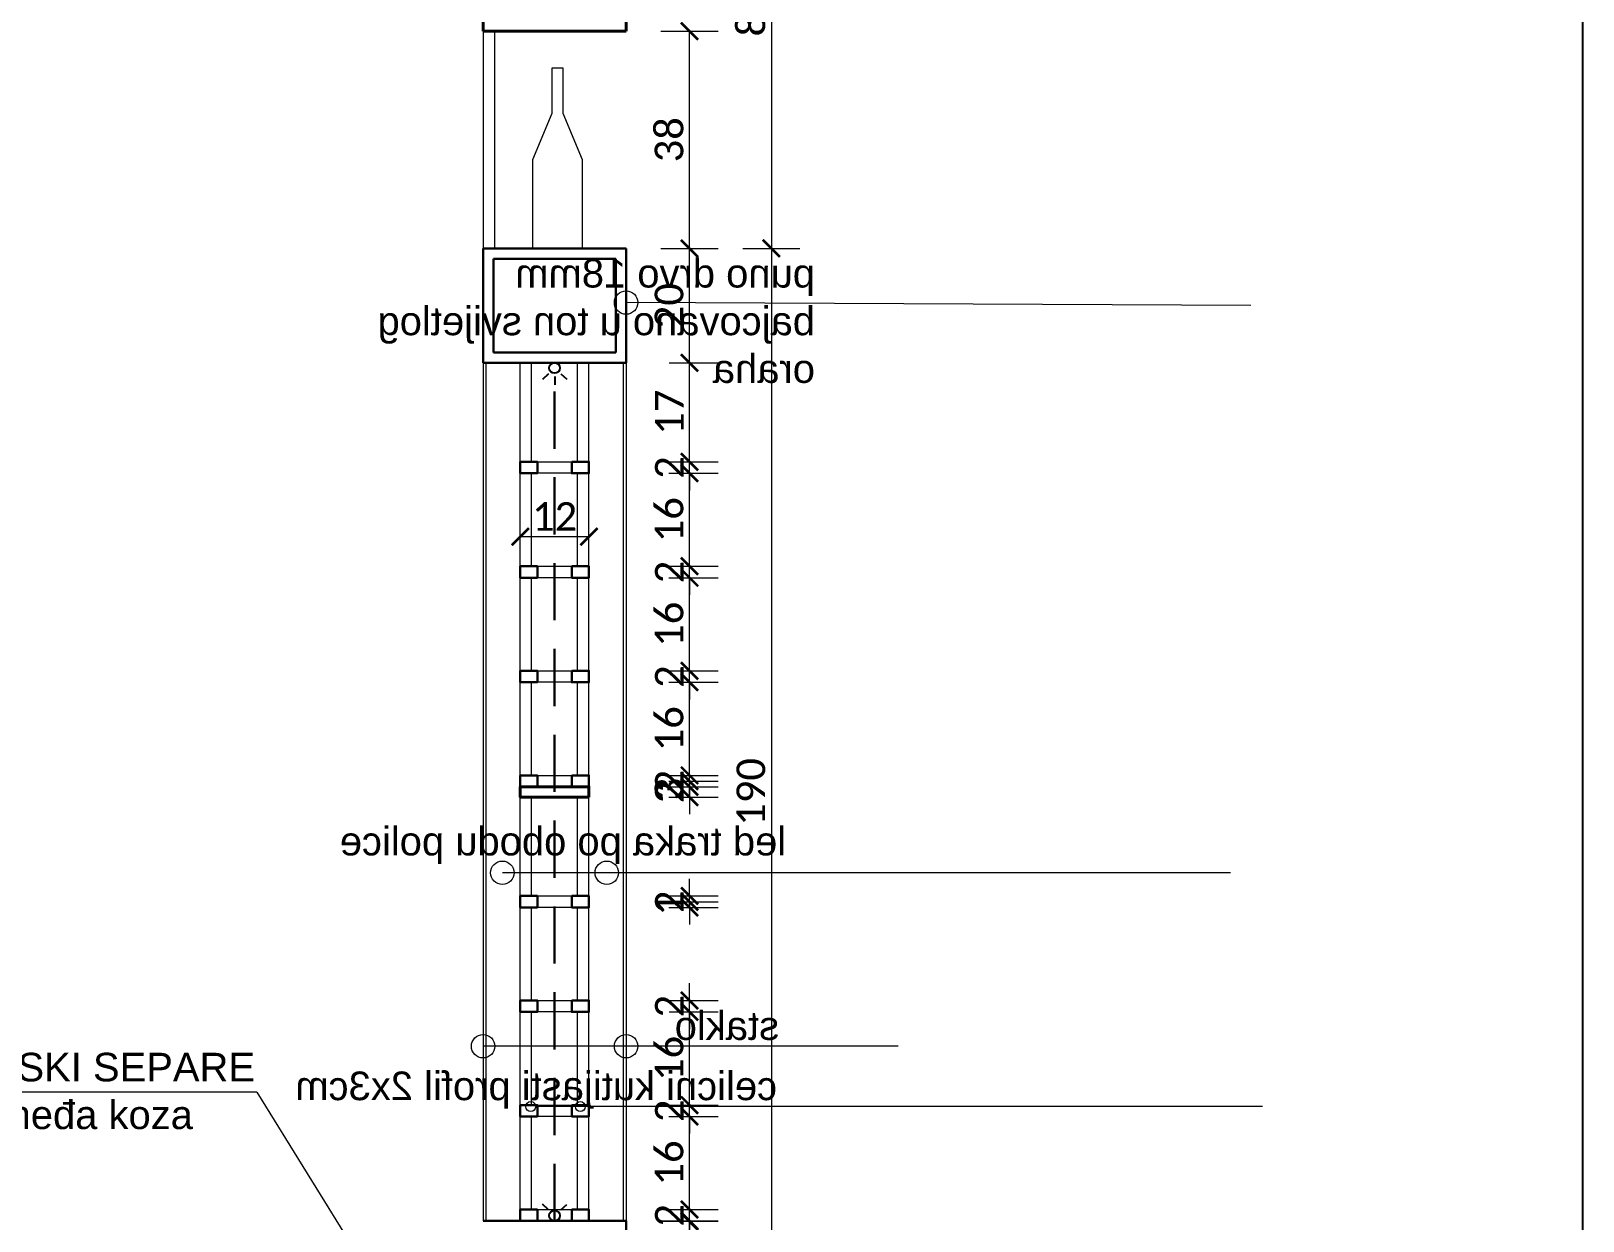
# Model space of a CAD drawing. Header units: centimetres. Extents: x -26724 to 60145, y -23645 to 6771.
# Drawn here: x 9295.4 to 9566.7, y 562.8 to 770.8 of the extents above; entities that cross this region are included whole.
import ezdxf

# ---------------------------------------------------------------- set-up
doc = ezdxf.new("R2010")
doc.units = ezdxf.units.CM
doc.linetypes.add('DASHED', pattern=[0.75, 0.5, -0.25])
for name, color, linetype, lineweight in [('2.IZGLED', 7, 'Continuous', 13), ('4.KOTE', 88, 'Continuous', 15), ('kote', 7, 'Continuous', 20), ('zid', 7, 'Continuous', 40)]:
    doc.layers.add(name, color=color, linetype=linetype, lineweight=lineweight)
doc.layers.add('3.IZGLED 2', color=7, linetype='Continuous', lineweight=9, true_color=0x4a4a4a)
doc.layers.add('tekst', color=7, linetype='Continuous')
doc.layers.add('tekst @ 50', color=7, linetype='Continuous')
doc.styles.add('Notes', font='arial.ttf', dxfattribs={"height": 3})
doc.styles.get("Standard").update_dxf_attribs({"font": 'calibri.ttf'})
doc.dimstyles.new('ja 1 30 izgledi zidova', dxfattribs={"dimtxt": 5, "dimasz": 3, "dimexe": 5, "dimexo": 5, "dimgap": 1, "dimtad": 1, "dimdec": 0, "dimtxsty": 'Standard', "dimblk": 'ARCHTICK', "dimcen": 2.5, "dimclrd": 256, "dimclrt": 7, "dimadec": 0, "dimazin": 0, "dimtfac": 1, "dimtdec": 0, "dimtix": 1, "dimtmove": 1, "dimatfit": 3, "dimldrblk": 'ARCHTICK', "dimfxl": 5, "dimfxlon": 1, "dimlwd": 0, "dimlwe": 9, "dimarcsym": 0})

# ---------------------------------------------------------------- blocks, each defined once
blk = doc.blocks.new('_ArchTick')
at = {"color": 0, "linetype": 'ByBlock', "const_width": 0.15}
blk.add_lwpolyline([(-0.5, -0.5), (0.5, 0.5)], dxfattribs=at)
blk = doc.blocks.new('*D104')
at = {"layer": 'Defpoints', "color": 0, "ltscale": 12, "transparency": 16777216}
for p in [(9380.93, 682.43), (9380.93, 672.84), (9392.93, 672.84)]:
    blk.add_point(p, dxfattribs=at)
at = {"layer": 'kote', "color": 0, "lineweight": 9, "ltscale": 12, "transparency": 16777216}
for p, q in [((9380.93, 677.84), (9380.93, 687.43)), ((9392.93, 677.84), (9392.93, 687.43))]:
    blk.add_line(p, q, dxfattribs=at)
at = {"layer": 'kote', "lineweight": 0, "ltscale": 12, "transparency": 16777216}
blk.add_line((9392.93, 682.43), (9380.93, 682.43), dxfattribs=at)
at = {"layer": 'kote', "lineweight": 0, "ltscale": 12, "transparency": 16777216, "xscale": 3, "yscale": 3, "zscale": 3, "rotation": 180}
blk.add_blockref('_ArchTick', (9380.93, 682.43), dxfattribs=at)
at = {"layer": 'kote', "lineweight": 0, "ltscale": 12, "transparency": 16777216, "xscale": 3, "yscale": 3, "zscale": 3}
blk.add_blockref('_ArchTick', (9392.93, 682.43), dxfattribs=at)
at = {"layer": 'kote', "color": 7, "lineweight": 25, "ltscale": 12, "transparency": 16777216, "insert": (9386.93, 685.96), "char_height": 5, "attachment_point": 5}
blk.add_mtext('12', dxfattribs=at)
blk = doc.blocks.new('*D141')
at = {"layer": '4.KOTE', "color": 0, "lineweight": 9, "transparency": 16777216}
for p, q in [((9415.52, 562.75), (9405.52, 562.75)), ((9415.52, 542.74), (9405.52, 542.74))]:
    blk.add_line(p, q, dxfattribs=at)
at = {"layer": '4.KOTE', "lineweight": 0, "transparency": 16777216}
blk.add_line((9410.52, 542.74), (9410.52, 562.75), dxfattribs=at)
at = {"layer": 'Defpoints', "color": 0, "transparency": 16777216}
for p in [(9410.52, 562.75), (9426.43, 562.75), (9426.43, 542.74)]:
    blk.add_point(p, dxfattribs=at)
at = {"layer": '4.KOTE', "lineweight": 0, "transparency": 16777216, "xscale": 3, "yscale": 3, "zscale": 3}
for p, rotation in [((9410.52, 562.75), 90), ((9410.52, 542.74), 270)]:
    blk.add_blockref('_ArchTick', p, dxfattribs=dict(at, rotation=rotation))
at = {"layer": '4.KOTE', "color": 7, "transparency": 16777216, "insert": (9406.96, 552.74), "char_height": 5, "attachment_point": 5, "rotation": 90}
blk.add_mtext('20', dxfattribs=at)
blk = doc.blocks.new('*D142')
at = {"layer": '4.KOTE', "lineweight": 0, "transparency": 16777216}
for p, q in [((9410.52, 564.82), (9410.52, 567.82)), ((9410.52, 562.82), (9410.52, 564.82)), ((9410.52, 562.82), (9410.52, 559.82))]:
    blk.add_line(p, q, dxfattribs=at)
at = {"layer": '4.KOTE', "color": 0, "lineweight": 9, "transparency": 16777216}
for p, q in [((9406.93, 564.82), (9415.52, 564.82)), ((9405.52, 562.82), (9415.52, 562.82))]:
    blk.add_line(p, q, dxfattribs=at)
at = {"layer": 'Defpoints', "color": 0, "transparency": 16777216}
for p in [(9392.93, 564.82, 13.5), (9410.52, 564.82), (9399.43, 562.82, 0.15)]:
    blk.add_point(p, dxfattribs=at)
at = {"layer": '4.KOTE', "lineweight": 0, "transparency": 16777216, "xscale": 3, "yscale": 3, "zscale": 3}
for p, rotation in [((9410.52, 564.82), 270), ((9410.52, 562.82), 90)]:
    blk.add_blockref('_ArchTick', p, dxfattribs=dict(at, rotation=rotation))
at = {"layer": '4.KOTE', "color": 7, "transparency": 16777216, "insert": (9406.99, 563.82), "char_height": 5, "attachment_point": 5, "rotation": 90}
blk.add_mtext('2', dxfattribs=at)
blk = doc.blocks.new('*D143')
at = {"layer": '4.KOTE', "color": 0, "lineweight": 9, "transparency": 16777216}
for p, q in [((9406.93, 581.09), (9415.52, 581.09)), ((9406.93, 564.82), (9415.52, 564.82))]:
    blk.add_line(p, q, dxfattribs=at)
at = {"layer": '4.KOTE', "lineweight": 0, "transparency": 16777216}
blk.add_line((9410.52, 564.82), (9410.52, 581.09), dxfattribs=at)
at = {"layer": 'Defpoints', "color": 0, "transparency": 16777216}
for p in [(9392.93, 581.09, 13.5), (9410.52, 581.09), (9392.93, 564.82, 13.5)]:
    blk.add_point(p, dxfattribs=at)
at = {"layer": '4.KOTE', "lineweight": 0, "transparency": 16777216, "xscale": 3, "yscale": 3, "zscale": 3}
for p, rotation in [((9410.52, 581.09), 90), ((9410.52, 564.82), 270)]:
    blk.add_blockref('_ArchTick', p, dxfattribs=dict(at, rotation=rotation))
at = {"layer": '4.KOTE', "color": 7, "transparency": 16777216, "insert": (9406.96, 572.96), "char_height": 5, "attachment_point": 5, "rotation": 90}
blk.add_mtext('16', dxfattribs=at)
blk = doc.blocks.new('*D144')
at = {"layer": '4.KOTE', "lineweight": 0, "transparency": 16777216}
for p, q in [((9410.52, 583.09), (9410.52, 586.09)), ((9410.52, 581.09), (9410.52, 583.09)), ((9410.52, 581.09), (9410.52, 578.09))]:
    blk.add_line(p, q, dxfattribs=at)
at = {"layer": '4.KOTE', "color": 0, "lineweight": 9, "transparency": 16777216}
for p, q in [((9406.93, 583.09), (9415.52, 583.09)), ((9406.93, 581.09), (9415.52, 581.09))]:
    blk.add_line(p, q, dxfattribs=at)
at = {"layer": 'Defpoints', "color": 0, "transparency": 16777216}
for p in [(9392.93, 583.09, 13.5), (9392.93, 581.09, 13.5), (9410.52, 583.09)]:
    blk.add_point(p, dxfattribs=at)
at = {"layer": '4.KOTE', "lineweight": 0, "transparency": 16777216, "xscale": 3, "yscale": 3, "zscale": 3}
for p, rotation in [((9410.52, 583.09), 270), ((9410.52, 581.09), 90)]:
    blk.add_blockref('_ArchTick', p, dxfattribs=dict(at, rotation=rotation))
at = {"layer": '4.KOTE', "color": 7, "transparency": 16777216, "insert": (9406.99, 582.09), "char_height": 5, "attachment_point": 5, "rotation": 90}
blk.add_mtext('2', dxfattribs=at)
blk = doc.blocks.new('*D145')
at = {"layer": '4.KOTE', "color": 0, "lineweight": 9, "transparency": 16777216}
for p, q in [((9406.94, 599.37), (9415.52, 599.37)), ((9406.93, 583.09), (9415.52, 583.09))]:
    blk.add_line(p, q, dxfattribs=at)
at = {"layer": '4.KOTE', "lineweight": 0, "transparency": 16777216}
blk.add_line((9410.52, 583.09), (9410.52, 599.37), dxfattribs=at)
at = {"layer": 'Defpoints', "color": 0, "transparency": 16777216}
for p in [(9392.93, 599.37, 13.54), (9410.52, 599.37), (9392.93, 583.09, 13.5)]:
    blk.add_point(p, dxfattribs=at)
at = {"layer": '4.KOTE', "lineweight": 0, "transparency": 16777216, "xscale": 3, "yscale": 3, "zscale": 3}
for p, rotation in [((9410.52, 599.37), 90), ((9410.52, 583.09), 270)]:
    blk.add_blockref('_ArchTick', p, dxfattribs=dict(at, rotation=rotation))
at = {"layer": '4.KOTE', "color": 7, "transparency": 16777216, "insert": (9406.96, 591.23), "char_height": 5, "attachment_point": 5, "rotation": 90}
blk.add_mtext('16', dxfattribs=at)
blk = doc.blocks.new('*D146')
at = {"layer": '4.KOTE', "lineweight": 0, "transparency": 16777216}
for p, q in [((9410.52, 601.37), (9410.52, 604.37)), ((9410.52, 599.37), (9410.52, 601.37)), ((9410.52, 599.37), (9410.52, 596.37))]:
    blk.add_line(p, q, dxfattribs=at)
at = {"layer": '4.KOTE', "color": 0, "lineweight": 9, "transparency": 16777216}
for p, q in [((9406.94, 601.37), (9415.52, 601.37)), ((9406.94, 599.37), (9415.52, 599.37))]:
    blk.add_line(p, q, dxfattribs=at)
at = {"layer": 'Defpoints', "color": 0, "transparency": 16777216}
for p in [(9392.93, 601.37, 13.54), (9410.52, 601.37), (9392.93, 599.37, 13.54)]:
    blk.add_point(p, dxfattribs=at)
at = {"layer": '4.KOTE', "lineweight": 0, "transparency": 16777216, "xscale": 3, "yscale": 3, "zscale": 3}
for p, rotation in [((9410.52, 601.37), 270), ((9410.52, 599.37), 90)]:
    blk.add_blockref('_ArchTick', p, dxfattribs=dict(at, rotation=rotation))
at = {"layer": '4.KOTE', "color": 7, "transparency": 16777216, "insert": (9406.99, 600.37), "char_height": 5, "attachment_point": 5, "rotation": 90}
blk.add_mtext('2', dxfattribs=at)
blk = doc.blocks.new('*D147')
at = {"layer": '4.KOTE', "lineweight": 0, "transparency": 16777216}
for p, q in [((9410.52, 618.63), (9410.52, 621.63)), ((9410.52, 618.63), (9410.52, 617.63)), ((9410.52, 617.63), (9410.52, 614.63))]:
    blk.add_line(p, q, dxfattribs=at)
at = {"layer": '4.KOTE', "color": 0, "lineweight": 9, "transparency": 16777216}
for p, q in [((9406.93, 618.63), (9415.52, 618.63)), ((9406.93, 617.63), (9415.52, 617.63))]:
    blk.add_line(p, q, dxfattribs=at)
at = {"layer": 'Defpoints', "color": 0, "transparency": 16777216}
for p in [(9392.93, 618.63, 13.5), (9392.93, 617.63, 13.5), (9410.52, 617.63)]:
    blk.add_point(p, dxfattribs=at)
at = {"layer": '4.KOTE', "lineweight": 0, "transparency": 16777216, "xscale": 3, "yscale": 3, "zscale": 3}
for p, rotation in [((9410.52, 618.63), 270), ((9410.52, 617.63), 90)]:
    blk.add_blockref('_ArchTick', p, dxfattribs=dict(at, rotation=rotation))
at = {"layer": '4.KOTE', "color": 7, "transparency": 16777216, "insert": (9407.01, 618.13), "char_height": 5, "attachment_point": 5, "rotation": 90}
blk.add_mtext('1', dxfattribs=at)
blk = doc.blocks.new('*D148')
at = {"layer": '4.KOTE', "lineweight": 0, "transparency": 16777216}
for p, q in [((9410.52, 619.63), (9410.52, 622.63)), ((9410.52, 617.63), (9410.52, 619.63)), ((9410.52, 617.63), (9410.52, 614.63))]:
    blk.add_line(p, q, dxfattribs=at)
at = {"layer": '4.KOTE', "color": 0, "lineweight": 9, "transparency": 16777216}
for p, q in [((9406.93, 619.63), (9415.52, 619.63)), ((9406.93, 617.63), (9415.52, 617.63))]:
    blk.add_line(p, q, dxfattribs=at)
at = {"layer": 'Defpoints', "color": 0, "transparency": 16777216}
for p in [(9392.93, 619.63, 13.5), (9410.52, 619.63), (9392.93, 617.63, 13.5)]:
    blk.add_point(p, dxfattribs=at)
at = {"layer": '4.KOTE', "lineweight": 0, "transparency": 16777216, "xscale": 3, "yscale": 3, "zscale": 3}
for p, rotation in [((9410.52, 619.63), 270), ((9410.52, 617.63), 90)]:
    blk.add_blockref('_ArchTick', p, dxfattribs=dict(at, rotation=rotation))
at = {"layer": '4.KOTE', "color": 7, "transparency": 16777216, "insert": (9406.99, 618.63), "char_height": 5, "attachment_point": 5, "rotation": 90}
blk.add_mtext('2', dxfattribs=at)
blk = doc.blocks.new('*D149')
at = {"layer": '4.KOTE', "lineweight": 0, "transparency": 16777216}
for p, q in [((9410.52, 639.72), (9410.52, 642.72)), ((9410.52, 639.72), (9410.52, 636.92)), ((9410.52, 636.92), (9410.52, 633.92))]:
    blk.add_line(p, q, dxfattribs=at)
at = {"layer": '4.KOTE', "color": 0, "lineweight": 9, "transparency": 16777216}
for p, q in [((9406.93, 639.72), (9415.52, 639.72)), ((9406.93, 636.92), (9415.52, 636.92))]:
    blk.add_line(p, q, dxfattribs=at)
at = {"layer": 'Defpoints', "color": 0, "transparency": 16777216}
for p in [(9392.93, 639.72, 13.5), (9392.93, 636.92, 13.5), (9410.52, 636.92)]:
    blk.add_point(p, dxfattribs=at)
at = {"layer": '4.KOTE', "lineweight": 0, "transparency": 16777216, "xscale": 3, "yscale": 3, "zscale": 3}
for p, rotation in [((9410.52, 639.72), 270), ((9410.52, 636.92), 90)]:
    blk.add_blockref('_ArchTick', p, dxfattribs=dict(at, rotation=rotation))
at = {"layer": '4.KOTE', "color": 7, "transparency": 16777216, "insert": (9406.96, 638.32), "char_height": 5, "attachment_point": 5, "rotation": 90}
blk.add_mtext('3', dxfattribs=at)
blk = doc.blocks.new('*D150')
at = {"layer": '4.KOTE', "lineweight": 0, "transparency": 16777216}
for p, q in [((9410.52, 638.72), (9410.52, 641.72)), ((9410.52, 636.92), (9410.52, 638.72)), ((9410.52, 636.92), (9410.52, 633.92))]:
    blk.add_line(p, q, dxfattribs=at)
at = {"layer": '4.KOTE', "color": 0, "lineweight": 9, "transparency": 16777216}
for p, q in [((9406.93, 638.72), (9415.52, 638.72)), ((9406.93, 636.92), (9415.52, 636.92))]:
    blk.add_line(p, q, dxfattribs=at)
at = {"layer": 'Defpoints', "color": 0, "transparency": 16777216}
for p in [(9392.93, 638.72, 13.5), (9410.52, 638.72), (9392.93, 636.92, 13.5)]:
    blk.add_point(p, dxfattribs=at)
at = {"layer": '4.KOTE', "lineweight": 0, "transparency": 16777216, "xscale": 3, "yscale": 3, "zscale": 3}
for p, rotation in [((9410.52, 638.72), 270), ((9410.52, 636.92), 90)]:
    blk.add_blockref('_ArchTick', p, dxfattribs=dict(at, rotation=rotation))
at = {"layer": '4.KOTE', "color": 7, "transparency": 16777216, "insert": (9406.99, 637.82), "char_height": 5, "attachment_point": 5, "rotation": 90}
blk.add_mtext('2', dxfattribs=at)
blk = doc.blocks.new('*D151')
at = {"layer": '4.KOTE', "lineweight": 0, "transparency": 16777216}
for p, q in [((9410.52, 640.72), (9410.52, 643.72)), ((9410.52, 638.72), (9410.52, 640.72)), ((9410.52, 638.72), (9410.52, 635.72))]:
    blk.add_line(p, q, dxfattribs=at)
at = {"layer": '4.KOTE', "color": 0, "lineweight": 9, "transparency": 16777216}
for p, q in [((9406.93, 640.72), (9415.52, 640.72)), ((9406.93, 638.72), (9415.52, 638.72))]:
    blk.add_line(p, q, dxfattribs=at)
at = {"layer": 'Defpoints', "color": 0, "transparency": 16777216}
for p in [(9392.93, 640.72, 13.5), (9410.52, 640.72), (9392.93, 638.72, 13.5)]:
    blk.add_point(p, dxfattribs=at)
at = {"layer": '4.KOTE', "lineweight": 0, "transparency": 16777216, "xscale": 3, "yscale": 3, "zscale": 3}
for p, rotation in [((9410.52, 640.72), 270), ((9410.52, 638.72), 90)]:
    blk.add_blockref('_ArchTick', p, dxfattribs=dict(at, rotation=rotation))
at = {"layer": '4.KOTE', "color": 7, "transparency": 16777216, "insert": (9406.99, 639.72), "char_height": 5, "attachment_point": 5, "rotation": 90}
blk.add_mtext('2', dxfattribs=at)
blk = doc.blocks.new('*D152')
at = {"layer": '4.KOTE', "color": 0, "lineweight": 9, "transparency": 16777216}
for p, q in [((9406.93, 656.99), (9415.52, 656.99)), ((9406.93, 640.72), (9415.52, 640.72))]:
    blk.add_line(p, q, dxfattribs=at)
at = {"layer": '4.KOTE', "lineweight": 0, "transparency": 16777216}
blk.add_line((9410.52, 640.72), (9410.52, 656.99), dxfattribs=at)
at = {"layer": 'Defpoints', "color": 0, "transparency": 16777216}
for p in [(9392.93, 656.99, 13.5), (9410.52, 656.99), (9392.93, 640.72, 13.5)]:
    blk.add_point(p, dxfattribs=at)
at = {"layer": '4.KOTE', "lineweight": 0, "transparency": 16777216, "xscale": 3, "yscale": 3, "zscale": 3}
for p, rotation in [((9410.52, 656.99), 90), ((9410.52, 640.72), 270)]:
    blk.add_blockref('_ArchTick', p, dxfattribs=dict(at, rotation=rotation))
at = {"layer": '4.KOTE', "color": 7, "transparency": 16777216, "insert": (9406.96, 648.86), "char_height": 5, "attachment_point": 5, "rotation": 90}
blk.add_mtext('16', dxfattribs=at)
blk = doc.blocks.new('*D153')
at = {"layer": '4.KOTE', "lineweight": 0, "transparency": 16777216}
for p, q in [((9410.52, 658.99), (9410.52, 661.99)), ((9410.52, 656.99), (9410.52, 658.99)), ((9410.52, 656.99), (9410.52, 653.99))]:
    blk.add_line(p, q, dxfattribs=at)
at = {"layer": '4.KOTE', "color": 0, "lineweight": 9, "transparency": 16777216}
for p, q in [((9406.93, 658.99), (9415.52, 658.99)), ((9406.93, 656.99), (9415.52, 656.99))]:
    blk.add_line(p, q, dxfattribs=at)
at = {"layer": 'Defpoints', "color": 0, "transparency": 16777216}
for p in [(9392.93, 658.99, 13.5), (9392.93, 656.99, 13.5), (9410.52, 658.99)]:
    blk.add_point(p, dxfattribs=at)
at = {"layer": '4.KOTE', "lineweight": 0, "transparency": 16777216, "xscale": 3, "yscale": 3, "zscale": 3}
for p, rotation in [((9410.52, 658.99), 270), ((9410.52, 656.99), 90)]:
    blk.add_blockref('_ArchTick', p, dxfattribs=dict(at, rotation=rotation))
at = {"layer": '4.KOTE', "color": 7, "transparency": 16777216, "insert": (9406.99, 657.99), "char_height": 5, "attachment_point": 5, "rotation": 90}
blk.add_mtext('2', dxfattribs=at)
blk = doc.blocks.new('*D154')
at = {"layer": '4.KOTE', "color": 0, "lineweight": 9, "transparency": 16777216}
for p, q in [((9406.93, 675.27), (9415.52, 675.27)), ((9406.93, 658.99), (9415.52, 658.99))]:
    blk.add_line(p, q, dxfattribs=at)
at = {"layer": '4.KOTE', "lineweight": 0, "transparency": 16777216}
blk.add_line((9410.52, 658.99), (9410.52, 675.27), dxfattribs=at)
at = {"layer": 'Defpoints', "color": 0, "transparency": 16777216}
for p in [(9392.93, 675.27, 13.5), (9410.52, 675.27), (9392.93, 658.99, 13.5)]:
    blk.add_point(p, dxfattribs=at)
at = {"layer": '4.KOTE', "lineweight": 0, "transparency": 16777216, "xscale": 3, "yscale": 3, "zscale": 3}
for p, rotation in [((9410.52, 675.27), 90), ((9410.52, 658.99), 270)]:
    blk.add_blockref('_ArchTick', p, dxfattribs=dict(at, rotation=rotation))
at = {"layer": '4.KOTE', "color": 7, "transparency": 16777216, "insert": (9406.96, 667.13), "char_height": 5, "attachment_point": 5, "rotation": 90}
blk.add_mtext('16', dxfattribs=at)
blk = doc.blocks.new('*D155')
at = {"layer": '4.KOTE', "lineweight": 0, "transparency": 16777216}
for p, q in [((9410.52, 677.27), (9410.52, 680.27)), ((9410.52, 675.27), (9410.52, 677.27)), ((9410.52, 675.27), (9410.52, 672.27))]:
    blk.add_line(p, q, dxfattribs=at)
at = {"layer": '4.KOTE', "color": 0, "lineweight": 9, "transparency": 16777216}
for p, q in [((9406.93, 677.27), (9415.52, 677.27)), ((9406.93, 675.27), (9415.52, 675.27))]:
    blk.add_line(p, q, dxfattribs=at)
at = {"layer": 'Defpoints', "color": 0, "transparency": 16777216}
for p in [(9392.93, 677.27, 13.5), (9410.52, 677.27), (9392.93, 675.27, 13.5)]:
    blk.add_point(p, dxfattribs=at)
at = {"layer": '4.KOTE', "lineweight": 0, "transparency": 16777216, "xscale": 3, "yscale": 3, "zscale": 3}
for p, rotation in [((9410.52, 677.27), 270), ((9410.52, 675.27), 90)]:
    blk.add_blockref('_ArchTick', p, dxfattribs=dict(at, rotation=rotation))
at = {"layer": '4.KOTE', "color": 7, "transparency": 16777216, "insert": (9406.99, 676.27), "char_height": 5, "attachment_point": 5, "rotation": 90}
blk.add_mtext('2', dxfattribs=at)
blk = doc.blocks.new('*D156')
at = {"layer": '4.KOTE', "color": 0, "lineweight": 9, "transparency": 16777216}
for p, q in [((9406.93, 693.53), (9415.52, 693.53)), ((9406.93, 677.27), (9415.52, 677.27))]:
    blk.add_line(p, q, dxfattribs=at)
at = {"layer": '4.KOTE', "lineweight": 0, "transparency": 16777216}
blk.add_line((9410.52, 677.27), (9410.52, 693.53), dxfattribs=at)
at = {"layer": 'Defpoints', "color": 0, "transparency": 16777216}
for p in [(9392.93, 693.53, 13.5), (9410.52, 693.53), (9392.93, 677.27, 13.5)]:
    blk.add_point(p, dxfattribs=at)
at = {"layer": '4.KOTE', "lineweight": 0, "transparency": 16777216, "xscale": 3, "yscale": 3, "zscale": 3}
for p, rotation in [((9410.52, 693.53), 90), ((9410.52, 677.27), 270)]:
    blk.add_blockref('_ArchTick', p, dxfattribs=dict(at, rotation=rotation))
at = {"layer": '4.KOTE', "color": 7, "transparency": 16777216, "insert": (9406.96, 685.4), "char_height": 5, "attachment_point": 5, "rotation": 90}
blk.add_mtext('16', dxfattribs=at)
blk = doc.blocks.new('*D157')
at = {"layer": '4.KOTE', "lineweight": 0, "transparency": 16777216}
for p, q in [((9410.52, 695.53), (9410.52, 698.53)), ((9410.52, 693.53), (9410.52, 695.53)), ((9410.52, 693.53), (9410.52, 690.53))]:
    blk.add_line(p, q, dxfattribs=at)
at = {"layer": '4.KOTE', "color": 0, "lineweight": 9, "transparency": 16777216}
for p, q in [((9406.93, 695.53), (9415.52, 695.53)), ((9406.93, 693.53), (9415.52, 693.53))]:
    blk.add_line(p, q, dxfattribs=at)
at = {"layer": 'Defpoints', "color": 0, "transparency": 16777216}
for p in [(9392.93, 695.53, 13.5), (9410.52, 695.53), (9392.93, 693.53, 13.5)]:
    blk.add_point(p, dxfattribs=at)
at = {"layer": '4.KOTE', "lineweight": 0, "transparency": 16777216, "xscale": 3, "yscale": 3, "zscale": 3}
for p, rotation in [((9410.52, 695.53), 270), ((9410.52, 693.53), 90)]:
    blk.add_blockref('_ArchTick', p, dxfattribs=dict(at, rotation=rotation))
at = {"layer": '4.KOTE', "color": 7, "transparency": 16777216, "insert": (9406.99, 694.53), "char_height": 5, "attachment_point": 5, "rotation": 90}
blk.add_mtext('2', dxfattribs=at)
blk = doc.blocks.new('*D158')
at = {"layer": '4.KOTE', "color": 0, "lineweight": 9, "transparency": 16777216}
for p, q in [((9406.96, 712.82), (9415.52, 712.82)), ((9406.93, 695.53), (9415.52, 695.53))]:
    blk.add_line(p, q, dxfattribs=at)
at = {"layer": '4.KOTE', "lineweight": 0, "transparency": 16777216}
blk.add_line((9410.52, 695.53), (9410.52, 712.82), dxfattribs=at)
at = {"layer": 'Defpoints', "color": 0, "transparency": 16777216}
for p in [(9392.93, 712.82, 13.65), (9410.52, 712.82), (9392.93, 695.53, 13.5)]:
    blk.add_point(p, dxfattribs=at)
at = {"layer": '4.KOTE', "lineweight": 0, "transparency": 16777216, "xscale": 3, "yscale": 3, "zscale": 3}
for p, rotation in [((9410.52, 712.82), 90), ((9410.52, 695.53), 270)]:
    blk.add_blockref('_ArchTick', p, dxfattribs=dict(at, rotation=rotation))
at = {"layer": '4.KOTE', "color": 7, "transparency": 16777216, "insert": (9407, 704.18), "char_height": 5, "attachment_point": 5, "rotation": 90}
blk.add_mtext('17', dxfattribs=at)
blk = doc.blocks.new('*D159')
at = {"layer": '4.KOTE', "color": 0, "lineweight": 9, "transparency": 16777216}
for p, q in [((9405.52, 732.82), (9415.52, 732.82)), ((9406.96, 712.82), (9415.52, 712.82))]:
    blk.add_line(p, q, dxfattribs=at)
at = {"layer": '4.KOTE', "lineweight": 0, "transparency": 16777216}
blk.add_line((9410.52, 712.82), (9410.52, 732.82), dxfattribs=at)
at = {"layer": 'Defpoints', "color": 0, "transparency": 16777216}
for p in [(9399.43, 732.82, 0.15), (9410.52, 732.82), (9392.93, 712.82, 13.65)]:
    blk.add_point(p, dxfattribs=at)
at = {"layer": '4.KOTE', "lineweight": 0, "transparency": 16777216, "xscale": 3, "yscale": 3, "zscale": 3}
for p, rotation in [((9410.52, 732.82), 90), ((9410.52, 712.82), 270)]:
    blk.add_blockref('_ArchTick', p, dxfattribs=dict(at, rotation=rotation))
at = {"layer": '4.KOTE', "color": 7, "transparency": 16777216, "insert": (9406.96, 722.82), "char_height": 5, "attachment_point": 5, "rotation": 90}
blk.add_mtext('20', dxfattribs=at)
blk = doc.blocks.new('*D160')
at = {"layer": '4.KOTE', "color": 0, "lineweight": 9, "transparency": 16777216}
for p, q in [((9405.52, 770.82), (9415.52, 770.82)), ((9405.52, 732.82), (9415.52, 732.82))]:
    blk.add_line(p, q, dxfattribs=at)
at = {"layer": '4.KOTE', "lineweight": 0, "transparency": 16777216}
blk.add_line((9410.52, 732.82), (9410.52, 770.82), dxfattribs=at)
at = {"layer": 'Defpoints', "color": 0, "transparency": 16777216}
for p in [(9399.43, 770.82, 0.15), (9410.52, 770.82), (9399.43, 732.82, 0.15)]:
    blk.add_point(p, dxfattribs=at)
at = {"layer": '4.KOTE', "lineweight": 0, "transparency": 16777216, "xscale": 3, "yscale": 3, "zscale": 3}
for p, rotation in [((9410.52, 770.82), 90), ((9410.52, 732.82), 270)]:
    blk.add_blockref('_ArchTick', p, dxfattribs=dict(at, rotation=rotation))
at = {"layer": '4.KOTE', "color": 7, "transparency": 16777216, "insert": (9406.96, 751.82), "char_height": 5, "attachment_point": 5, "rotation": 90}
blk.add_mtext('38', dxfattribs=at)
blk = doc.blocks.new('*D161')
at = {"layer": '4.KOTE', "color": 0, "lineweight": 9, "transparency": 16777216}
for p, q in [((9419.83, 814.82), (9429.83, 814.82)), ((9419.83, 732.82), (9429.83, 732.82))]:
    blk.add_line(p, q, dxfattribs=at)
at = {"layer": '4.KOTE', "lineweight": 0, "transparency": 16777216}
blk.add_line((9424.83, 814.82), (9424.83, 732.82), dxfattribs=at)
at = {"layer": 'Defpoints', "color": 0, "transparency": 16777216}
for p in [(9399.43, 814.82), (9399.43, 732.82, 0.15), (9424.83, 732.82)]:
    blk.add_point(p, dxfattribs=at)
at = {"layer": '4.KOTE', "lineweight": 0, "transparency": 16777216, "xscale": 3, "yscale": 3, "zscale": 3}
for p, rotation in [((9424.83, 814.82), 90), ((9424.83, 732.82), 270)]:
    blk.add_blockref('_ArchTick', p, dxfattribs=dict(at, rotation=rotation))
at = {"layer": '4.KOTE', "color": 7, "transparency": 16777216, "insert": (9421.27, 773.82), "char_height": 5, "attachment_point": 5, "rotation": 90}
blk.add_mtext('82', dxfattribs=at)
blk = doc.blocks.new('*D162')
at = {"layer": '4.KOTE', "color": 0, "lineweight": 9, "transparency": 16777216}
for p, q in [((9419.83, 732.82), (9429.83, 732.82)), ((9420.71, 542.82), (9429.83, 542.82))]:
    blk.add_line(p, q, dxfattribs=at)
at = {"layer": '4.KOTE', "lineweight": 0, "transparency": 16777216}
blk.add_line((9424.83, 732.82), (9424.83, 542.82), dxfattribs=at)
at = {"layer": 'Defpoints', "color": 0, "transparency": 16777216}
for p in [(9399.43, 732.82, 0.15), (9399.43, 542.82, 13.65), (9424.83, 542.82)]:
    blk.add_point(p, dxfattribs=at)
at = {"layer": '4.KOTE', "lineweight": 0, "transparency": 16777216, "xscale": 3, "yscale": 3, "zscale": 3}
for p, rotation in [((9424.83, 732.82), 90), ((9424.83, 542.82), 270)]:
    blk.add_blockref('_ArchTick', p, dxfattribs=dict(at, rotation=rotation))
at = {"layer": '4.KOTE', "color": 7, "transparency": 16777216, "insert": (9421.27, 637.82), "char_height": 5, "attachment_point": 5, "rotation": 90}
blk.add_mtext('190', dxfattribs=at)

msp = doc.modelspace()

# ---------------------------------------------------------------- linework, layer by layer
at = {"layer": '2.IZGLED', "color": 152, "true_color": 0x2776bb}
for p, q in [((9374.43, 770.82, 0.15), (9374.43, 732.82, 13.65)), ((9376.43, 770.82, 0.15), (9376.43, 732.82, 13.65))]:
    msp.add_line(p, q, dxfattribs=at)
at = {"layer": '2.IZGLED'}
for p, q in [((9380.92, 562.82, 13.5), (9380.92, 712.82, 13.65)), ((9382.92, 695.53, 13.64), (9382.92, 712.82, 13.65)), ((9390.93, 695.53, 13.64), (9390.93, 712.82, 13.65)), ((9392.93, 562.82, 13.5), (9392.93, 712.82, 13.65)), ((9382.92, 677.27, 13.62), (9382.92, 693.53, 13.63)), ((9390.93, 677.27, 13.62), (9390.93, 693.53, 13.63)), ((9382.92, 658.99, 13.6), (9382.92, 675.27, 13.62)), ((9390.93, 658.99, 13.6), (9390.93, 675.27, 13.62)), ((9382.92, 640.72, 13.58), (9382.92, 656.99, 13.6)), ((9390.93, 640.72, 13.58), (9390.93, 656.99, 13.6)), ((9382.92, 619.63, 13.56), (9382.92, 636.92, 13.58)), ((9390.93, 619.63, 13.56), (9390.93, 636.92, 13.58)), ((9382.92, 601.37, 13.54), (9382.92, 617.63, 13.56)), ((9390.93, 601.37, 13.54), (9390.93, 617.63, 13.56)), ((9382.92, 583.09, 13.52), (9382.92, 599.37, 13.54)), ((9390.93, 583.09, 13.52), (9390.93, 599.37, 13.54)), ((9382.92, 564.82, 13.5), (9382.92, 581.09, 13.52)), ((9390.93, 564.82, 13.5), (9390.93, 581.09, 13.52))]:
    msp.add_line(p, q, dxfattribs=at)
at = {"layer": '2.IZGLED', "color": 6, "elevation": -65.94}
msp.add_lwpolyline([(9388.44, 764.32), (9386.44, 764.32), (9386.44, 756.4), (9383.07, 748.32), (9383.07, 732.82), (9391.82, 732.82), (9391.82, 748.32), (9388.44, 756.4)], close=True, dxfattribs=at)
at = {"layer": '3.IZGLED 2', "ltscale": 12}
msp.add_line((9334.86, 585.33), (9366.6, 534.09), dxfattribs=at)
at = {"layer": '3.IZGLED 2', "ltscale": 0.8}
for points in [[(9508.64, 722.86), (9399.43, 723.36)], [(9505.13, 623.69), (9377.8, 623.69)], [(9446.99, 593.36), (9374.43, 593.36)], [(9334.86, 585.33), (9334.86, 585.33), (9284.38, 585.33)]]:
    msp.add_lwpolyline(points, dxfattribs=at)
at = {"layer": '3.IZGLED 2', "ltscale": 0.8, "elevation": 13.5}
msp.add_lwpolyline([(9510.69, 582.83), (9383.62, 582.83)], dxfattribs=at)
at = {"layer": '4.KOTE'}
for centre, radius in [((9399.43, 723.36, 13.66), 2.05), ((9377.8, 623.69), 2.05), ((9396.05, 623.69, 0.15), 2.05), ((9374.43, 593.36, 13.51), 2.05), ((9399.43, 593.36, 13.66), 2.05), ((9382.76, 582.82, 13.5), 0.869), ((9391.43, 582.82, 27.16), 0.869)]:
    msp.add_circle(centre, radius, dxfattribs=at)
at = {"layer": 'kote', "ltscale": 12}
for p, q in [((9374.43, 732.82, 0.15), (9374.43, 562.82, 0.15)), ((9399.43, 732.82, 0.15), (9399.43, 562.82, 0.15)), ((9374.93, 712.82, 0.15), (9374.93, 562.82, 0.15)), ((9398.93, 712.82, 0.15), (9398.93, 562.82, 0.15))]:
    msp.add_line(p, q, dxfattribs=at)
at = {"layer": 'kote', "lineweight": 30, "ltscale": 12}
for p, q in [((9399.43, 732.82, 13.65), (9374.43, 732.82, 13.65)), ((9374.43, 732.82, 13.65), (9374.43, 712.82, 13.65)), ((9399.43, 712.82, 13.67), (9399.43, 732.82, 13.65)), ((9397.63, 731.02, 13.65), (9376.23, 731.02, 13.65)), ((9376.23, 731.02, 13.65), (9376.23, 714.62, 13.65)), ((9397.63, 714.62, 13.65), (9397.63, 731.02, 13.65)), ((9376.23, 714.62, 13.65), (9397.63, 714.62, 13.65)), ((9374.43, 712.82, 13.65), (9399.43, 712.82, 13.65)), ((9399.43, 562.82, 13.65), (9374.43, 562.82, 13.65)), ((9399.43, 562.82, 27.31), (9399.43, 542.82, 27.31))]:
    msp.add_line(p, q, dxfattribs=at)
at = {"layer": 'kote', "color": 40, "linetype": 'DASHED', "lineweight": 30, "ltscale": 20, "true_color": 0xf8d731}
msp.add_line((9386.93, 562.82), (9386.93, 711.93), dxfattribs=at)
at = {"layer": 'kote', "ltscale": 12, "elevation": 13.5}
for points in [[(9380.93, 695.53), (9392.93, 695.53), (9392.93, 693.53), (9380.93, 693.53)], [(9380.93, 677.27), (9392.93, 677.27), (9392.93, 675.27), (9380.93, 675.27)], [(9380.93, 658.99), (9392.93, 658.99), (9392.93, 656.99), (9380.93, 656.99)], [(9380.93, 640.72), (9392.93, 640.72), (9392.93, 638.72), (9380.93, 638.72)], [(9380.93, 619.63), (9392.93, 619.63), (9392.93, 617.63), (9380.93, 617.63)], [(9380.93, 601.37), (9392.93, 601.37), (9392.93, 599.37), (9380.93, 599.37)], [(9380.93, 583.09), (9392.93, 583.09), (9392.93, 581.09), (9380.93, 581.09)], [(9380.93, 564.82), (9392.93, 564.82), (9392.93, 562.82), (9380.93, 562.82)]]:
    msp.add_lwpolyline(points, close=True, dxfattribs=at)
at = {"layer": 'kote', "lineweight": 30, "ltscale": 12, "elevation": 13.5}
for points in [[(9380.93, 695.53), (9383.93, 695.53), (9383.93, 693.53), (9380.93, 693.53)], [(9389.93, 695.53), (9392.93, 695.53), (9392.93, 693.53), (9389.93, 693.53)], [(9380.93, 677.27), (9383.93, 677.27), (9383.93, 675.27), (9380.93, 675.27)], [(9389.93, 677.27), (9392.93, 677.27), (9392.93, 675.27), (9389.93, 675.27)], [(9380.93, 658.99), (9383.93, 658.99), (9383.93, 656.99), (9380.93, 656.99)], [(9389.93, 658.99), (9392.93, 658.99), (9392.93, 656.99), (9389.93, 656.99)], [(9380.93, 640.72), (9383.93, 640.72), (9383.93, 638.72), (9380.93, 638.72)], [(9389.93, 640.72), (9392.93, 640.72), (9392.93, 638.72), (9389.93, 638.72)], [(9380.93, 619.63), (9383.93, 619.63), (9383.93, 617.63), (9380.93, 617.63)], [(9389.93, 619.63), (9392.93, 619.63), (9392.93, 617.63), (9389.93, 617.63)], [(9380.93, 601.37), (9383.93, 601.37), (9383.93, 599.37), (9380.93, 599.37)], [(9389.93, 601.37), (9392.93, 601.37), (9392.93, 599.37), (9389.93, 599.37)], [(9380.93, 583.09), (9383.93, 583.09), (9383.93, 581.09), (9380.93, 581.09)], [(9389.93, 583.09), (9392.93, 583.09), (9392.93, 581.09), (9389.93, 581.09)], [(9380.93, 564.82), (9383.93, 564.82), (9383.93, 562.82), (9380.93, 562.82)], [(9389.93, 564.82), (9392.93, 564.82), (9392.93, 562.82), (9389.93, 562.82)]]:
    msp.add_lwpolyline(points, close=True, dxfattribs=at)
at = {"layer": 'tekst', "ltscale": 0.8}
for points in [[(9385.6, 710.86), (9385.6, 710.86)], [(9385.6, 564.82), (9385.6, 564.82)]]:
    msp.add_lwpolyline(points, dxfattribs=at)
at = {"layer": 'zid', "ltscale": 12}
for p, q in [((9399.43, 770.82), (9399.43, 834.82)), ((9374.43, 770.82), (9374.43, 814.82)), ((9374.43, 770.82, 0.15), (9399.43, 770.82, 0.15))]:
    msp.add_line(p, q, dxfattribs=at)
at = {"layer": 'zid', "lineweight": 25}
for p, q in [((9388.05, 710.92), (9389.1, 709.97)), ((9385.84, 710.89), (9384.82, 709.92)), ((9386.95, 710.42), (9386.97, 709.01)), ((9385.84, 564.79), (9384.82, 565.76)), ((9386.95, 565.26), (9386.97, 566.67)), ((9388.05, 564.77), (9389.1, 565.71))]:
    msp.add_line(p, q, dxfattribs=at)
at = {"layer": 'zid', "lineweight": 25, "ltscale": 12}
msp.add_lwpolyline([(8306.73, 80.73), (9566.73, 80.73), (9566.73, 971.73), (8306.73, 971.73)], close=True, dxfattribs=at)
at = {"layer": 'zid', "elevation": 13.5}
msp.add_lwpolyline([(9392.93, 636.92), (9380.93, 636.92), (9380.93, 638.72), (9392.93, 638.72)], close=True, dxfattribs=at)
at = {"layer": 'zid', "lineweight": 25}
for centre in [(9386.93, 711.93), (9386.93, 563.76)]:
    msp.add_circle(centre, 0.935, dxfattribs=at)

# ---------------------------------------------------------------- texts
at = {"layer": 'tekst @ 50', "ltscale": 0.8, "extrusion": (0, 0, -1), "char_height": 5, "attachment_point": 1, "text_direction": (-1, 0, 0), "style": 'Notes'}
for s, insert in [('puno drvo 18mm\\Pbajcovano u ton svijetlog \\Poraha', (9432.46, 730.99)), ('{\\fArial|b0|i0|c238|p34;led traka po obodu police}', (9427.42, 631.72)), ('staklo', (9426.18, 599.47)), ('celicni kutijasti profil 2x3cm', (9425.83, 588.94, 13.5))]:
    msp.add_mtext_dynamic_manual_height_columns(s, width=290.6445, gutter_width=750, heights=[0], dxfattribs=dict(at, insert=insert))
at = {"layer": 'tekst @ 50', "ltscale": 0.8, "insert": (9286.04, 592.22), "char_height": 5, "attachment_point": 1, "style": 'Notes'}
msp.add_mtext_dynamic_manual_height_columns('{\\fArial|b0|i0|c238|p34;N}ISKI SEPARE\\Psme{\\fArial|b0|i0|c238|p34;đa} koza', width=290.6445, gutter_width=750, heights=[0], dxfattribs=at)

# ---------------------------------------------------------------- dimensions: what is measured, and where the dimension line sits
at = {"layer": '4.KOTE'}
for base, p1, p2, picture, middle in [((9424.83, 732.82), (9399.43, 814.82), (9399.43, 732.82, 0.15), '*D161', (9421.27, 773.82)), ((9410.52, 770.82), (9399.43, 732.82, 0.15), (9399.43, 770.82, 0.15), '*D160', (9406.96, 751.82)), ((9410.52, 732.82), (9392.93, 712.82, 13.65), (9399.43, 732.82, 0.15), '*D159', (9406.96, 722.82)), ((9424.83, 542.82), (9399.43, 732.82, 0.15), (9399.43, 542.82, 13.65), '*D162', (9421.27, 637.82)), ((9410.52, 712.82), (9392.93, 695.53, 13.5), (9392.93, 712.82, 13.65), '*D158', (9407, 704.18)), ((9410.52, 695.53), (9392.93, 693.53, 13.5), (9392.93, 695.53, 13.5), '*D157', (9406.99, 694.53)), ((9410.52, 693.53), (9392.93, 677.27, 13.5), (9392.93, 693.53, 13.5), '*D156', (9406.96, 685.4)), ((9410.52, 677.27), (9392.93, 675.27, 13.5), (9392.93, 677.27, 13.5), '*D155', (9406.99, 676.27)), ((9410.52, 675.27), (9392.93, 658.99, 13.5), (9392.93, 675.27, 13.5), '*D154', (9406.96, 667.13)), ((9410.52, 658.99), (9392.93, 656.99, 13.5), (9392.93, 658.99, 13.5), '*D153', (9406.99, 657.99)), ((9410.52, 656.99), (9392.93, 640.72, 13.5), (9392.93, 656.99, 13.5), '*D152', (9406.96, 648.86)), ((9410.52, 640.72), (9392.93, 638.72, 13.5), (9392.93, 640.72, 13.5), '*D151', (9406.99, 639.72)), ((9410.52, 636.92), (9392.93, 639.72, 13.5), (9392.93, 636.92, 13.5), '*D149', (9406.96, 638.32)), ((9410.52, 638.72), (9392.93, 636.92, 13.5), (9392.93, 638.72, 13.5), '*D150', (9406.99, 637.82)), ((9410.52, 619.63), (9392.93, 617.63, 13.5), (9392.93, 619.63, 13.5), '*D148', (9406.99, 618.63)), ((9410.52, 617.63), (9392.93, 618.63, 13.5), (9392.93, 617.63, 13.5), '*D147', (9407.01, 618.13)), ((9410.52, 601.37), (9392.93, 599.37, 13.54), (9392.93, 601.37, 13.54), '*D146', (9406.99, 600.37)), ((9410.52, 599.37), (9392.93, 583.09, 13.5), (9392.93, 599.37, 13.54), '*D145', (9406.96, 591.23)), ((9410.52, 583.09), (9392.93, 581.09, 13.5), (9392.93, 583.09, 13.5), '*D144', (9406.99, 582.09)), ((9410.52, 581.09), (9392.93, 564.82, 13.5), (9392.93, 581.09, 13.5), '*D143', (9406.96, 572.96)), ((9410.52, 564.82), (9399.43, 562.82, 0.15), (9392.93, 564.82, 13.5), '*D142', (9406.99, 563.82)), ((9410.52, 562.75), (9426.43, 542.74), (9426.43, 562.75), '*D141', (9406.96, 552.74))]:
    dim = msp.add_linear_dim(base=base, p1=p1, p2=p2, angle=90, dimstyle='ja 1 30 izgledi zidova', dxfattribs=at)
    dim.commit()
    dim.dimension.update_dxf_attribs({"geometry": picture, "text_midpoint": middle})
at = {"layer": 'kote', "lineweight": 25, "ltscale": 12}
dim = msp.add_linear_dim(base=(9380.93, 682.43, 13.65), p1=(9392.93, 672.84, 13.65), p2=(9380.93, 672.84, 13.65), dimstyle='ja 1 30 izgledi zidova', dxfattribs=at)
dim.commit()
dim.dimension.update_dxf_attribs({"geometry": '*D104', "text_midpoint": (9386.93, 685.96, 13.65)})

doc.saveas('drawing.dxf')
